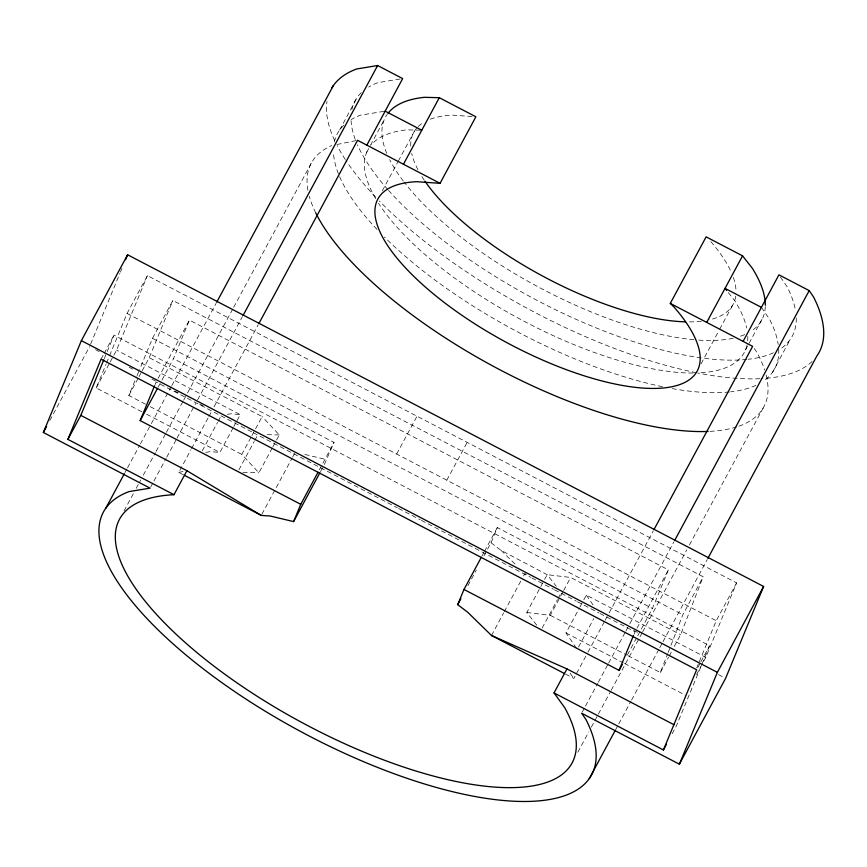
<?xml version="1.0" encoding="UTF-8"?>
<svg xmlns="http://www.w3.org/2000/svg" width="867" height="867" viewBox="0 0 867 867"><rect width="100%" height="100%" fill="white"/><g stroke="black" fill="none" stroke-linecap="round" stroke-linejoin="round"><path stroke-width="0.65" stroke-dasharray="4.33 3.25" d="M628.044 655.745L660.329 672.543L667.677 653.707M668.164 652.45L682.849 614.779L703.18 576.75L172.858 300.491L152.484 338.325L139.641 369.407M674.266 646.5L680.606 634.666L703.18 576.75M90.623 344.134L119.895 273.387M120.415 272.14L121.954 268.423M104.3 358.602L114 335.161L709.542 645.752L676.347 725.961L672.033 733.959M141.841 411.749L96.215 387.95L105.98 364.357M106.5 363.11L109.069 356.901M109.578 355.665L127.059 313.442L147.423 275.608L736.614 582.895L705.771 657.403L695.594 676.314M110.217 361.94L116.579 350.127L147.423 275.608M145.483 404.185L128.847 395.515L136.553 376.863M137.073 375.617L139.121 370.642M142.221 370.686L149.222 357.681L172.858 300.491M155.095 384.493L156.125 382L252.156 432.08M161.945 380.114L173.487 358.689L189.45 320.107L668.381 569.89L652.418 608.471L637.039 637.028M324.356 464.474L334.066 442.441L173.487 358.689M483.981 555.845L491.025 542.764L497.311 527.58L652.418 608.471M634.026 634.265L635.056 631.783L600.246 613.619M696.71 667.915L698.769 662.941M699.279 661.705L716.24 620.729L736.614 582.895M660.329 672.543L668.565 657.153M669.205 655.972L671.73 651.236M49.777 420.56L89.594 346.616M101.081 359.155L103.541 354.581M104.159 353.443L114 335.161M96.215 387.95L109.578 363.121M128.847 395.515L138.395 377.774M139.034 376.592L141.581 371.867M158.054 378.424L189.45 320.107M158.097 387.256L161.305 381.307M125.032 472.461L126.961 468.895M127.601 467.703L139.782 445.085M140.421 443.893L150.674 424.841M151.313 423.649L171.189 386.747M171.829 385.555L216.056 303.417M124.035 510.923L133.659 493.063M136.217 488.294L140.714 479.96M143.272 475.192L155.453 452.574M156.103 451.382L165.716 433.522M166.356 432.33L183.035 401.367M183.674 400.175L186.882 394.214M187.521 393.022L233.05 308.479M233.689 307.286L311.914 161.999M339.626 130.028L357.15 97.494M150.717 486.961L153.286 482.193M153.925 481.001L166.128 458.329M166.767 457.137L176.402 439.244M177.052 438.052L195.671 403.469M197.6 399.893L242.446 316.596M183.533 474.867L178.754 472.374L190.924 449.756M191.564 448.575L208.232 417.634M208.871 416.442L212.068 410.492M213.997 406.916L258.214 324.789M202.271 450.797L217.541 422.424M218.181 421.243L221.367 415.336M366.676 152.332L369.808 146.523M370.426 145.363L384.2 119.798M205.75 452.39L210.508 451.609L219.882 452.444L233.256 427.626M233.884 426.445L236.431 421.709M237.07 420.528L240.257 414.621L116.579 350.127M382.304 190.827L397.66 162.302M398.311 161.121L414.307 131.405M272.271 447.968L258.897 472.797L241.785 454.406L251.332 436.675M251.972 435.494L262.159 416.583L149.222 357.681M238.891 469.892L254.161 441.52M254.8 440.338L257.987 434.432M272.899 446.787L279.272 434.963L262.159 416.583M261.888 514.207L292.006 458.275M292.645 457.082L294.574 453.506M319.327 469.816L334.066 442.441M320.519 471.615L323.716 465.655M396.652 454.048L417.016 416.214M446.798 480.199L467.161 442.365M481.933 556.137L483.851 552.572M484.49 551.379L497.311 527.58M467.963 585.604L476.286 570.128M491.491 635.478L503.662 612.861M504.301 611.668L520.969 580.727M523.527 575.97L524.806 573.586L527.158 574.821M536.716 625.15L526.778 612.503L540.141 587.674M540.78 586.493L543.967 580.576M544.606 579.394L547.153 574.669L570.67 577.476L680.606 634.666M542.135 628.055L557.416 599.682M558.055 598.501L561.242 592.584M526.778 612.503L550.296 615.31L563.03 591.662M563.669 590.481L570.67 577.476M701.1 363.739L719.014 330.468M719.653 329.276L732.452 305.509M576.501 648.299L565.978 632.943L579.34 608.125M579.98 606.943L583.155 601.026M583.794 599.845L586.341 595.12L705.771 657.403M578.527 647.031L593.797 618.659M745.512 349.91L763.036 317.376M565.49 674.071L573.846 678.428L587.306 653.436M587.945 652.244L604.602 621.303M605.242 620.111L607.16 616.545M609.089 612.969L653.306 530.842M582.277 712.035L584.846 707.266M585.485 706.074L597.688 683.413M598.338 682.221L607.962 664.328M608.612 663.136L625.313 632.119M625.952 630.927L627.881 627.35M629.8 623.774L674.006 541.68M772.562 372.214L790.086 339.68M636.974 628.207L668.381 569.89M627.426 654.888L636.389 638.22M577.856 752.177L588.758 731.932M591.327 727.164L597.731 715.264M598.371 714.072L610.563 691.443M611.202 690.251L639.413 637.852M640.052 636.66L641.981 633.094M642.62 631.902L686.859 549.732M689.428 544.964L763.166 408.021M615.559 729.819L618.117 725.061M618.756 723.869L630.938 701.251M631.577 700.059L659.148 648.863M659.787 647.671L662.345 642.913M662.984 641.721L707.223 559.583M697.848 667.471L700.308 662.897M700.926 661.749L709.542 645.752M336.949 144.507L357.551 140.302M178.754 472.374L185.744 470.944M400.077 79.016L378.001 82.636A248.255 89.366 28.3 0 0 368.692 87.058M383.853 111.355L360.488 115.17A248.255 89.366 28.3 0 0 351.168 119.603M227.306 414.361L230.882 413.776L240.257 414.621M420.528 130.202L406.829 129.855A213.759 76.946 28.3 0 0 371.293 144.822M267.296 434.66L279.272 434.963M242.933 472.396L258.897 472.797M472.006 116.503L452.596 115.138A181.366 65.296 28.3 0 0 429.533 119.494M304.891 454.449L326.924 459.705M152.484 338.325L682.849 614.779M550.296 615.31L626.841 655.127M127.059 313.442L716.24 620.729M95.587 349.737L99.185 351.612M129.161 367.25L132.759 369.125M151.942 379.128L155.54 381.014M174.733 391.017L178.331 392.892M199.692 404.033L203.073 405.799M633.831 630.461L637.408 632.325M718.461 674.591L725.614 678.319M253.348 432.709L397.389 507.824M398.592 508.452L420.202 519.723M421.395 520.352L530.626 577.314M531.829 577.942L553.428 589.213M554.631 589.831L576.241 601.102M577.444 601.731L599.043 613.002M150.24 406.666L241.785 454.406M146.642 414.253L219.882 452.444M565.978 632.943L623.297 662.843M624.5 663.461L685.407 695.236M491.025 542.764L501.018 550.339L547.153 574.669L556.267 586.265M501.018 550.339L517.198 566.151M728.323 292.58L734.913 300.968A213.759 76.946 28.3 0 1 746.704 328.062M754.192 348.491L756.512 351.688A257 92.52 28.3 0 1 764.683 370.057M570.02 673.139L573.846 678.428M780.43 277.007L787.128 286.771A248.255 89.366 28.3 0 1 795.505 310.624M761.41 307.373L769.603 319.316A248.255 89.366 28.3 0 1 778.187 344.383M586.341 595.12L593.862 606.087M812.086 361.485A277.223 99.803 28.3 0 1 761.378 378.63M759.893 378.706A277.223 99.803 28.3 0 1 697.632 372.962M696.396 372.712A277.223 99.803 28.3 0 1 379.41 201.046M375.714 197.21A277.223 99.803 28.3 0 1 346.041 160.612M345.315 159.506A277.223 99.803 28.3 0 1 337.187 145.656M334.651 140.508A277.223 99.803 28.3 0 1 327 101.406M766.125 374.999A257 92.52 28.3 0 1 737.828 426.531M736.668 426.911A257 92.52 28.3 0 1 709.369 431.376M315.772 212.946A257 92.52 28.3 0 1 309.281 196.235M307.915 190.252A257 92.52 28.3 0 1 331.801 145.569M735.736 296.2A181.366 65.296 28.3 0 1 709.239 319.858M701.349 321.202A181.366 65.296 28.3 0 1 688.084 321.885M424.288 180.217A181.366 65.296 28.3 0 1 421.579 176.055M417.927 169.683A181.366 65.296 28.3 0 1 411.695 153.372M410.73 146.035A181.366 65.296 28.3 0 1 417.276 127.492M418.154 126.582A181.366 65.296 28.3 0 1 423.41 122.529M710.821 241.6A181.366 65.296 28.3 0 1 731.347 272.444M733.341 277.505A181.366 65.296 28.3 0 1 736.018 290.878M796.253 318.026A248.255 89.366 28.3 0 1 779.726 349.368M773.429 352.793A248.255 89.366 28.3 0 1 748.221 359.285M746.812 359.437A248.255 89.366 28.3 0 1 702.671 358.071M701.262 357.887A248.255 89.366 28.3 0 1 388.514 190.35M387.69 189.418A248.255 89.366 28.3 0 1 357.464 144.843M355.253 139.414A248.255 89.366 28.3 0 1 351.037 120.6M351.883 109.405A248.255 89.366 28.3 0 1 361.225 92.747M744.655 334.597A213.759 76.946 28.3 0 1 738.608 336.808M733.244 338.206A213.759 76.946 28.3 0 1 695.421 339.853M693.979 339.734A213.759 76.946 28.3 0 1 404.109 182.103M403.307 181.051A213.759 76.946 28.3 0 1 389.684 159.68M386.78 153.405A213.759 76.946 28.3 0 1 387.235 114.303M765.301 306.55A213.759 76.946 28.3 0 1 751.364 331.021M778.664 349.108A248.255 89.366 28.3 0 1 763.35 381.144M755.905 385.338A248.255 89.366 28.3 0 1 730.697 391.819M729.299 391.971A248.255 89.366 28.3 0 1 672.326 388.611M662.529 386.725A248.255 89.366 28.3 0 1 384.417 237.027M377.015 229.452A248.255 89.366 28.3 0 1 333.513 153.145M334.359 141.95A248.255 89.366 28.3 0 1 343.711 125.292M746.964 345.348A213.759 76.946 28.3 0 1 698.141 372.908M693.026 373.027A213.759 76.946 28.3 0 1 378.532 203.279M375.693 198.673A213.759 76.946 28.3 0 1 368.345 148.972M747.788 336.439A213.759 76.946 28.3 0 1 747.224 344.145"/><path stroke-width="1.3" d="M43.35 432.492L81.368 340.644L127.601 254.768L763.621 586.471L725.614 678.319L679.37 764.195L581.638 713.227L585.973 719.556A277.223 99.803 28.3 0 1 321.419 742.26A277.223 99.803 28.3 0 1 129.096 491.589L150.078 488.154L43.35 432.492L46.558 426.531M125.552 259.732L127.601 254.768M554.035 692.917L564.785 707.765A257 92.52 28.3 0 1 298.682 720.77A257 92.52 28.3 0 1 173.985 494.699L67.875 439.363L101.081 359.155L696.624 669.758L663.418 749.966L554.035 692.917L566.964 668.912L673.962 724.725M67.875 439.363L80.804 415.369L103.791 359.838M184.736 475.484L261.249 515.399L270.276 516.028L293.599 521.598L300.741 504.323L140.161 420.582L154.586 385.728M564.298 673.442L491.491 635.478L467.692 612.232L457.711 604.646L463.986 589.462L481.293 557.329M463.986 589.462L619.092 670.354L633.506 635.511M679.37 764.195L717.377 672.358L763.621 586.471M140.161 420.582L157.458 388.449M105.807 508.181L124.393 473.653M216.696 302.225L333.362 85.562M243.085 315.415L377.633 65.534L402.678 78.594L366.849 145.147M258.854 323.597L357.551 140.302L440.046 183.327L475.885 116.774L439.298 97.7L424.364 97.321A213.759 76.946 28.3 0 0 388.004 113.284M173.985 494.699L186.904 470.705L80.804 415.369M403.458 164.242L439.298 97.7M300.741 504.323L318.048 472.19M293.599 521.598L319.88 472.797M457.711 604.646L460.908 598.696M440.046 183.327L416.756 181.691A181.366 65.296 28.3 0 0 418.49 280.832A181.366 65.296 28.3 0 0 637.581 387.603A181.366 65.296 28.3 0 0 674.038 307.07L670.289 303.407L706.117 236.854L742.553 255.852L752.437 268.423A213.759 76.946 28.3 0 1 765.333 305.238M706.713 322.405L742.553 255.852M743.106 341.381L778.934 274.828L809.193 290.608L813.528 296.937A277.223 99.803 28.3 0 1 816.833 356.012L707.862 558.391M653.946 529.65L752.643 346.356L670.289 303.407M674.645 540.488L809.193 290.608M619.092 670.354L622.3 664.404M589.278 778.631L614.909 731.011M663.418 749.966L666.495 744.244M377.633 65.534L356.651 68.97A277.223 99.803 28.3 0 0 331.931 87.73M491.491 635.478L566.964 668.912M385.154 111.139L421.774 130.234M761.41 307.373L725.029 288.397L726.676 290.488M81.368 340.644L717.377 672.358M186.904 470.705L261.249 515.399M685.537 321.841A181.366 65.296 28.3 0 1 425.003 181.268M708.198 431.43A257 92.52 28.3 0 1 484.87 361.647A257 92.52 28.3 0 1 315.772 212.946"/></g></svg>
